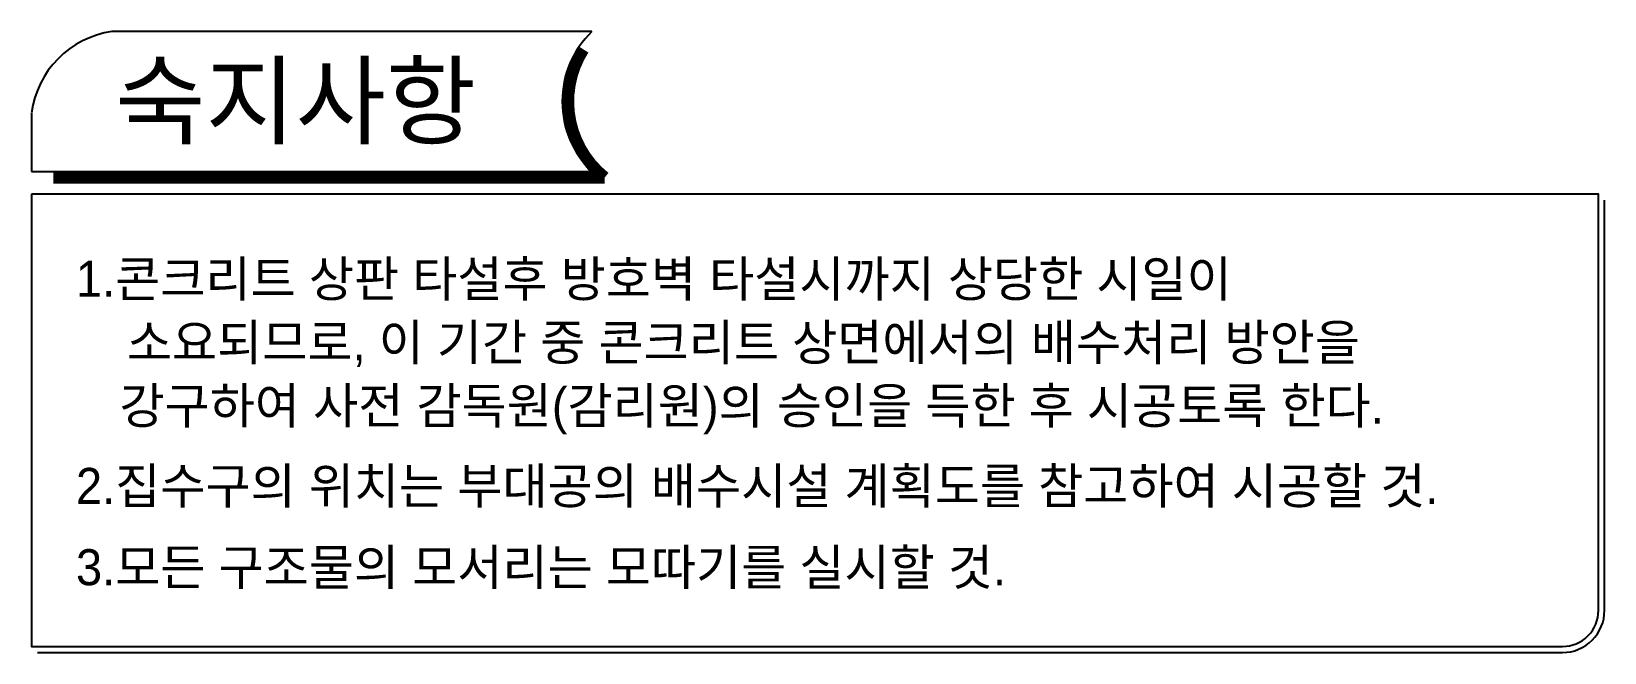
# Model space of a CAD drawing. Extents: x 0 to 131, y -40 to 12.
import ezdxf

# ---------------------------------------------------------------- set-up
doc = ezdxf.new("R2010")
doc.units = 0
doc.header["$LTSCALE"] = 1000
doc.layers.get('0').update_dxf_attribs({"linetype": 'CONTINUOUS'})
doc.layers.add('txt', color=7, linetype='CONTINUOUS')
doc.styles.add('주 TITLE', font='Gulim.ttf')

msp = doc.modelspace()

# ---------------------------------------------------------------- linework, layer by layer
for p, q in [((0, 5.38), (0, 0.5)), ((0, 0.5), (46.74, 0.5))]:
    msp.add_line(p, q)
msp.add_lwpolyline([(46.74, 12.18), (6.71, 12.18)])
at = {"const_width": 1}
msp.add_lwpolyline([(46.03, 10.69, 0.382149), (47.81, 0), (1.83, 0)], format="xyb", dxfattribs=at)
at = {"color": 4}
msp.add_lwpolyline([(0, -1.39), (0, -39.1), (127.7, -39.1, 0.414214), (130.7, -36.1), (130.7, -1.39)], format="xyb", close=True, dxfattribs=at)
msp.add_lwpolyline([(0.5, -39.6), (127.7, -39.6, 0.414214), (131.2, -36.1), (131.2, -1.89)], format="xyb", dxfattribs=at)
for centre, radius, start, end in [((7.85, 4.34), 7.92, 98.2943, 172.4371), ((52.39, 6.34), 8.12, 134.0469, 225.9531)]:
    msp.add_arc(centre, radius, start, end)

# ---------------------------------------------------------------- texts
at = {"layer": 'txt', "color": 6, "style": '주 TITLE'}
msp.add_text('숙지사항', height=6, dxfattribs=at).set_placement((6.98, 3.4))
at = {"layer": 'txt', "style": '주 TITLE'}
for s, p in [('1.콘크리트 상판 타설후 방호벽 타설시까지 상당한 시일이', (3.71, -9.94)), ('소요되므로, 이 기간 중 콘크리트 상면에서의 배수처리 방안을', (7.96, -15.24)), (' 강구하여 사전 감독원(감리원)의 승인을 득한 후 시공토록 한다.', (6.25, -20.52)), ('2.집수구의 위치는 부대공의 배수시설 계획도를 참고하여 시공할 것.', (3.71, -27.21)), ('3.모든 구조물의 모서리는 모따기를 실시할 것.', (3.71, -33.99))]:
    msp.add_text(s, height=3, dxfattribs=at).set_placement(p)

doc.saveas('drawing.dxf')
